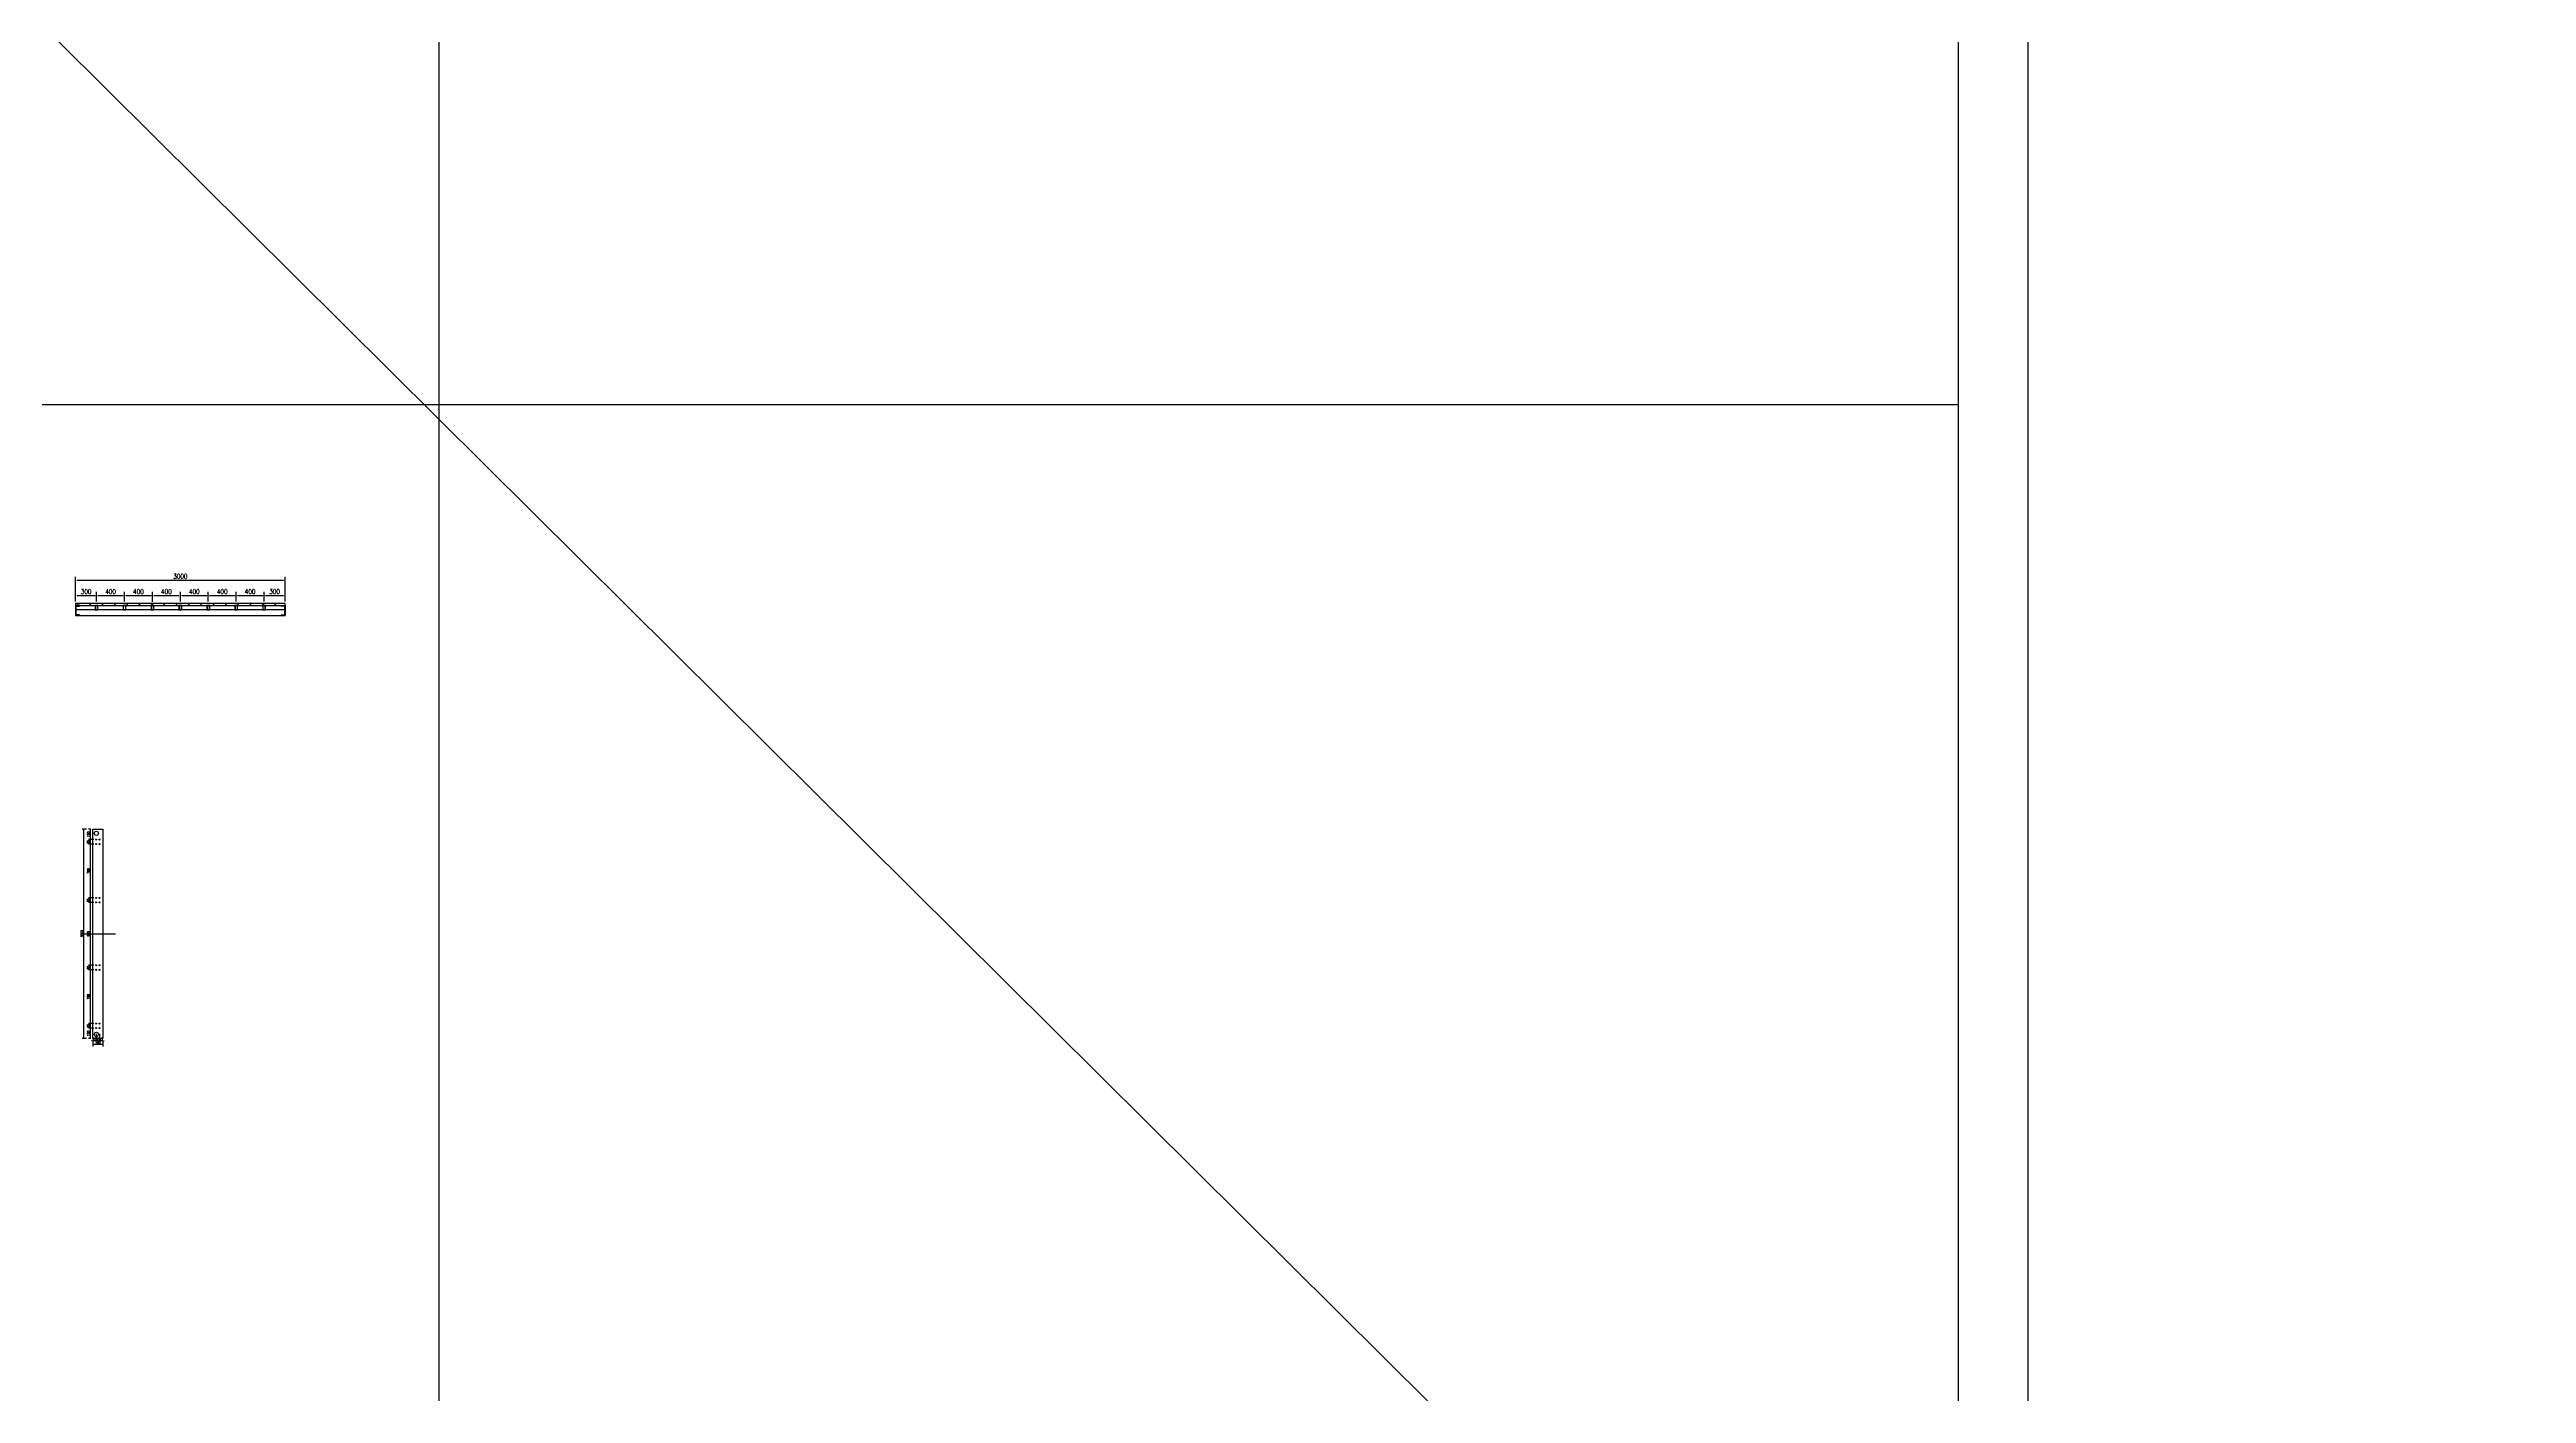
# Model space of a CAD drawing. Extents: x 10241 to 1500931, y -537358 to 142253.
# Drawn here: x 1097299 to 1132782, y 33379 to 52621 of the extents above; entities that cross this region are included whole.
import ezdxf

# ---------------------------------------------------------------- set-up
doc = ezdxf.new("R2010")
doc.units = 0
doc.header["$LTSCALE"] = 1000
doc.header["$MEASUREMENT"] = 0
for name, color, linetype in [('14#槽钢', 3, 'Continuous'), ('PUB_DIM', 3, 'Continuous'), ('W-STEEL_FRAME钢架', 3, 'Continuous'), ('W-STEEL_KEEL钢龙骨', 5, 'Continuous'), ('W-WOOD_FLOOR木地板', 30, 'Continuous'), ('钢架', 90, 'Continuous')]:
    doc.layers.add(name, color=color, linetype=linetype)
doc.styles.add('STANDARD_T3', font='simplex.shx', dxfattribs={"width": 0.7, "bigfont": 'gbcbig.shx'})
doc.dimstyles.new('W&&10', dxfattribs={"dimtxt": 35, "dimasz": 10, "dimexe": 25, "dimexo": 30, "dimgap": 10, "dimtad": 1, "dimdec": 0, "dimzin": 0, "dimdsep": 46, "dimtxsty": 'STANDARD_T3', "dimcen": 0.09, "dimclrd": 1, "dimclre": 1, "dimclrt": 7, "dimazin": 2, "dimtfac": 1, "dimtdec": 0, "dimtix": 1, "dimtmove": 2, "dimatfit": 3, "dimfxl": 100, "dimtolj": 1, "dimtzin": 0, "dimarcsym": 0})
doc.dimstyles.new('W&&20', dxfattribs={"dimtxt": 70, "dimasz": 20, "dimexe": 50, "dimexo": 60, "dimgap": 20, "dimtad": 1, "dimdec": 0, "dimzin": 0, "dimdsep": 46, "dimtxsty": 'STANDARD_T3', "dimcen": 0.09, "dimclrd": 1, "dimclre": 1, "dimclrt": 7, "dimazin": 2, "dimtfac": 1, "dimtdec": 0, "dimtix": 1, "dimtmove": 2, "dimatfit": 3, "dimfxl": 100, "dimtolj": 1, "dimtzin": 0, "dimarcsym": 0})

# ---------------------------------------------------------------- blocks, each defined once
blk = doc.blocks.new('*U51')
at = {"layer": '14#槽钢'}
blk.add_lwpolyline([(0, 29946), (0, -29946)], dxfattribs=at)
blk = doc.blocks.new('*U52')
at = {"layer": '14#槽钢', "color": 0, "linetype": 'ByBlock', "lineweight": -2, "transparency": 16777216}
for p in [(65285, 0), (87047, 0)]:
    blk.add_blockref('*U51', p, dxfattribs=at)
blk = doc.blocks.new('*D97')
at = {"layer": 'Defpoints', "color": 0, "transparency": 16777216}
for p in [(1097884, 38610), (1097921, 38460), (1097966, 38610)]:
    blk.add_point(p, dxfattribs=at)
at = {"layer": 'W-STEEL_FRAME钢架', "color": 1, "lineweight": -2, "transparency": 16777216}
for p, q in [((1097936, 38610), (1097859, 38610)), ((1097891, 38460), (1097859, 38460)), ((1097884, 38470), (1097884, 38600))]:
    blk.add_line(p, q, dxfattribs=at)
at = {"layer": 'W-STEEL_FRAME钢架', "color": 1, "transparency": 16777216}
for points in [[(1097882, 38600), (1097886, 38600), (1097884, 38610)], [(1097882, 38470), (1097886, 38470), (1097884, 38460)]]:
    blk.add_solid(points, dxfattribs=at)
at = {"layer": 'W-STEEL_FRAME钢架', "color": 7, "transparency": 16777216, "insert": (1097857, 38535), "char_height": 35, "attachment_point": 5, "rotation": 90, "style": 'STANDARD_T3'}
blk.add_mtext('\\A1;150', dxfattribs=at)
blk = doc.blocks.new('*D98')
at = {"layer": 'Defpoints', "color": 0, "transparency": 16777216}
for p in [(1097884, 38675), (1097966, 38675), (1097966, 38610)]:
    blk.add_point(p, dxfattribs=at)
at = {"layer": 'W-STEEL_FRAME钢架', "color": 1, "lineweight": -2, "transparency": 16777216}
for p, q in [((1097936, 38675), (1097859, 38675)), ((1097936, 38610), (1097859, 38610)), ((1097884, 38620), (1097884, 38665))]:
    blk.add_line(p, q, dxfattribs=at)
at = {"layer": 'W-STEEL_FRAME钢架', "color": 1, "transparency": 16777216}
for points in [[(1097882, 38665), (1097886, 38665), (1097884, 38675)], [(1097882, 38620), (1097886, 38620), (1097884, 38610)]]:
    blk.add_solid(points, dxfattribs=at)
at = {"layer": 'W-STEEL_FRAME钢架', "color": 7, "transparency": 16777216, "insert": (1097857, 38642), "char_height": 35, "attachment_point": 5, "rotation": 90, "style": 'STANDARD_T3'}
blk.add_mtext('\\A1;65', dxfattribs=at)
blk = doc.blocks.new('*D99')
at = {"layer": 'Defpoints', "color": 0, "transparency": 16777216}
for p in [(1097884, 39444), (1097966, 39444), (1097966, 38675)]:
    blk.add_point(p, dxfattribs=at)
at = {"layer": 'W-STEEL_FRAME钢架', "color": 1, "lineweight": -2, "transparency": 16777216}
for p, q in [((1097936, 39444), (1097859, 39444)), ((1097884, 38685), (1097884, 39434)), ((1097936, 38675), (1097859, 38675))]:
    blk.add_line(p, q, dxfattribs=at)
at = {"layer": 'W-STEEL_FRAME钢架', "color": 1, "transparency": 16777216}
for points in [[(1097882, 39434), (1097886, 39434), (1097884, 39444)], [(1097882, 38685), (1097886, 38685), (1097884, 38675)]]:
    blk.add_solid(points, dxfattribs=at)
at = {"layer": 'W-STEEL_FRAME钢架', "color": 7, "transparency": 16777216, "insert": (1097857, 39060), "char_height": 35, "attachment_point": 5, "rotation": 90, "style": 'STANDARD_T3'}
blk.add_mtext('\\A1;769', dxfattribs=at)
blk = doc.blocks.new('*D100')
at = {"layer": 'Defpoints', "color": 0, "transparency": 16777216}
for p in [(1097884, 39510), (1097966, 39510), (1097966, 39444)]:
    blk.add_point(p, dxfattribs=at)
at = {"layer": 'W-STEEL_FRAME钢架', "color": 1, "lineweight": -2, "transparency": 16777216}
for p, q in [((1097936, 39510), (1097859, 39510)), ((1097936, 39444), (1097859, 39444)), ((1097884, 39454), (1097884, 39500))]:
    blk.add_line(p, q, dxfattribs=at)
at = {"layer": 'W-STEEL_FRAME钢架', "color": 1, "transparency": 16777216}
for points in [[(1097882, 39500), (1097886, 39500), (1097884, 39510)], [(1097882, 39454), (1097886, 39454), (1097884, 39444)]]:
    blk.add_solid(points, dxfattribs=at)
at = {"layer": 'W-STEEL_FRAME钢架', "color": 7, "transparency": 16777216, "insert": (1097857, 39477), "char_height": 35, "attachment_point": 5, "rotation": 90, "style": 'STANDARD_T3'}
blk.add_mtext('\\A1;65', dxfattribs=at)
blk = doc.blocks.new('*D101')
at = {"layer": 'Defpoints', "color": 0, "transparency": 16777216}
for p in [(1097884, 40410), (1097966, 40410), (1097966, 39510)]:
    blk.add_point(p, dxfattribs=at)
at = {"layer": 'W-STEEL_FRAME钢架', "color": 1, "lineweight": -2, "transparency": 16777216}
for p, q in [((1097936, 40410), (1097859, 40410)), ((1097884, 39520), (1097884, 40400)), ((1097936, 39510), (1097859, 39510))]:
    blk.add_line(p, q, dxfattribs=at)
at = {"layer": 'W-STEEL_FRAME钢架', "color": 1, "transparency": 16777216}
for points in [[(1097882, 40400), (1097886, 40400), (1097884, 40410)], [(1097882, 39520), (1097886, 39520), (1097884, 39510)]]:
    blk.add_solid(points, dxfattribs=at)
at = {"layer": 'W-STEEL_FRAME钢架', "color": 7, "transparency": 16777216, "insert": (1097857, 39960), "char_height": 35, "attachment_point": 5, "rotation": 90, "style": 'STANDARD_T3'}
blk.add_mtext('\\A1;900', dxfattribs=at)
blk = doc.blocks.new('*D102')
at = {"layer": 'Defpoints', "color": 0, "transparency": 16777216}
for p in [(1097884, 41310), (1097966, 41310), (1097966, 41244)]:
    blk.add_point(p, dxfattribs=at)
at = {"layer": 'W-STEEL_FRAME钢架', "color": 1, "lineweight": -2, "transparency": 16777216}
for p, q in [((1097936, 41310), (1097859, 41310)), ((1097936, 41244), (1097859, 41244)), ((1097884, 41254), (1097884, 41300))]:
    blk.add_line(p, q, dxfattribs=at)
at = {"layer": 'W-STEEL_FRAME钢架', "color": 1, "transparency": 16777216}
for points in [[(1097882, 41300), (1097886, 41300), (1097884, 41310)], [(1097882, 41254), (1097886, 41254), (1097884, 41244)]]:
    blk.add_solid(points, dxfattribs=at)
at = {"layer": 'W-STEEL_FRAME钢架', "color": 7, "transparency": 16777216, "insert": (1097857, 41277), "char_height": 35, "attachment_point": 5, "rotation": 90, "style": 'STANDARD_T3'}
blk.add_mtext('\\A1;65', dxfattribs=at)
blk = doc.blocks.new('*D103')
at = {"layer": 'Defpoints', "color": 0, "transparency": 16777216}
for p in [(1097884, 41460), (1097921, 41460), (1097966, 41310)]:
    blk.add_point(p, dxfattribs=at)
at = {"layer": 'W-STEEL_FRAME钢架', "color": 1, "lineweight": -2, "transparency": 16777216}
for p, q in [((1097891, 41460), (1097859, 41460)), ((1097936, 41310), (1097859, 41310)), ((1097884, 41320), (1097884, 41450))]:
    blk.add_line(p, q, dxfattribs=at)
at = {"layer": 'W-STEEL_FRAME钢架', "color": 1, "transparency": 16777216}
for points in [[(1097882, 41450), (1097886, 41450), (1097884, 41460)], [(1097882, 41320), (1097886, 41320), (1097884, 41310)]]:
    blk.add_solid(points, dxfattribs=at)
at = {"layer": 'W-STEEL_FRAME钢架', "color": 7, "transparency": 16777216, "insert": (1097857, 41385), "char_height": 35, "attachment_point": 5, "rotation": 90, "style": 'STANDARD_T3'}
blk.add_mtext('\\A1;150', dxfattribs=at)
blk = doc.blocks.new('*D104')
at = {"layer": 'Defpoints', "color": 0, "transparency": 16777216}
for p in [(1097921, 38460), (1097921, 38374), (1098061, 38460)]:
    blk.add_point(p, dxfattribs=at)
at = {"layer": 'W-STEEL_FRAME钢架', "color": 1, "lineweight": -2, "transparency": 16777216}
for p, q in [((1097921, 38430), (1097921, 38349)), ((1098051, 38374), (1097931, 38374)), ((1098061, 38430), (1098061, 38349))]:
    blk.add_line(p, q, dxfattribs=at)
at = {"layer": 'W-STEEL_FRAME钢架', "color": 1, "transparency": 16777216}
for points in [[(1097931, 38376), (1097931, 38373), (1097921, 38374)], [(1098051, 38376), (1098051, 38373), (1098061, 38374)]]:
    blk.add_solid(points, dxfattribs=at)
at = {"layer": 'W-STEEL_FRAME钢架', "color": 7, "transparency": 16777216, "insert": (1097991, 38402), "char_height": 35, "attachment_point": 5, "style": 'STANDARD_T3'}
blk.add_mtext('\\A1;140', dxfattribs=at)
blk = doc.blocks.new('*D105')
at = {"layer": 'Defpoints', "color": 0, "transparency": 16777216}
for p in [(1098016, 38610), (1098016, 38427), (1098061, 38460)]:
    blk.add_point(p, dxfattribs=at)
at = {"layer": 'W-STEEL_FRAME钢架', "color": 1, "lineweight": -2, "transparency": 16777216}
for p, q in [((1098006, 38427), (1097996, 38427)), ((1098016, 38527), (1098016, 38402)), ((1098061, 38427), (1098016, 38427)), ((1098061, 38430), (1098061, 38402)), ((1098071, 38427), (1098081, 38427))]:
    blk.add_line(p, q, dxfattribs=at)
at = {"layer": 'W-STEEL_FRAME钢架', "color": 1, "transparency": 16777216}
for points in [[(1098006, 38429), (1098006, 38425), (1098016, 38427)], [(1098071, 38429), (1098071, 38425), (1098061, 38427)]]:
    blk.add_solid(points, dxfattribs=at)
at = {"layer": 'W-STEEL_FRAME钢架', "color": 7, "transparency": 16777216, "insert": (1098038, 38455), "char_height": 35, "attachment_point": 5, "style": 'STANDARD_T3'}
blk.add_mtext('\\A1;45', dxfattribs=at)
blk = doc.blocks.new('*D106')
at = {"layer": 'Defpoints', "color": 0, "transparency": 16777216}
for p in [(1097966, 38610), (1097966, 38427), (1098016, 38610)]:
    blk.add_point(p, dxfattribs=at)
at = {"layer": 'W-STEEL_FRAME钢架', "color": 1, "lineweight": -2, "transparency": 16777216}
for p, q in [((1097956, 38427), (1097946, 38427)), ((1097966, 38527), (1097966, 38402)), ((1098016, 38427), (1097966, 38427)), ((1098016, 38527), (1098016, 38402)), ((1098026, 38427), (1098036, 38427))]:
    blk.add_line(p, q, dxfattribs=at)
at = {"layer": 'W-STEEL_FRAME钢架', "color": 1, "transparency": 16777216}
for points in [[(1097956, 38429), (1097956, 38425), (1097966, 38427)], [(1098026, 38429), (1098026, 38425), (1098016, 38427)]]:
    blk.add_solid(points, dxfattribs=at)
at = {"layer": 'W-STEEL_FRAME钢架', "color": 7, "transparency": 16777216, "insert": (1097991, 38455), "char_height": 35, "attachment_point": 5, "style": 'STANDARD_T3'}
blk.add_mtext('\\A1;50', dxfattribs=at)
blk = doc.blocks.new('*D95')
at = {"layer": 'Defpoints', "color": 0, "transparency": 16777216}
for p in [(1097921, 38460), (1097921, 38427), (1097966, 38610)]:
    blk.add_point(p, dxfattribs=at)
at = {"layer": 'W-STEEL_FRAME钢架', "color": 1, "lineweight": -2, "transparency": 16777216}
for p, q in [((1097911, 38427), (1097901, 38427)), ((1097921, 38430), (1097921, 38402)), ((1097966, 38427), (1097921, 38427)), ((1097966, 38527), (1097966, 38402)), ((1097976, 38427), (1097986, 38427))]:
    blk.add_line(p, q, dxfattribs=at)
at = {"layer": 'W-STEEL_FRAME钢架', "color": 1, "transparency": 16777216}
for points in [[(1097911, 38429), (1097911, 38425), (1097921, 38427)], [(1097976, 38429), (1097976, 38425), (1097966, 38427)]]:
    blk.add_solid(points, dxfattribs=at)
at = {"layer": 'W-STEEL_FRAME钢架', "color": 7, "transparency": 16777216, "insert": (1097943, 38455), "char_height": 35, "attachment_point": 5, "style": 'STANDARD_T3'}
blk.add_mtext('\\A1;45', dxfattribs=at)
blk = doc.blocks.new('*D96')
at = {"layer": 'Defpoints', "color": 0, "transparency": 16777216}
for p in [(1097791, 41460), (1097859, 41460), (1097859, 38460)]:
    blk.add_point(p, dxfattribs=at)
at = {"layer": 'W-STEEL_FRAME钢架', "color": 1, "lineweight": -2, "transparency": 16777216}
for p, q in [((1097829, 41460), (1097766, 41460)), ((1097791, 38470), (1097791, 41450)), ((1097829, 38460), (1097766, 38460))]:
    blk.add_line(p, q, dxfattribs=at)
at = {"layer": 'W-STEEL_FRAME钢架', "color": 1, "transparency": 16777216}
for points in [[(1097790, 41450), (1097793, 41450), (1097791, 41460)], [(1097790, 38470), (1097793, 38470), (1097791, 38460)]]:
    blk.add_solid(points, dxfattribs=at)
at = {"layer": 'W-STEEL_FRAME钢架', "color": 7, "transparency": 16777216, "insert": (1097764, 39960), "char_height": 35, "attachment_point": 5, "rotation": 90, "style": 'STANDARD_T3'}
blk.add_mtext('\\A1;3000', dxfattribs=at)
blk = doc.blocks.new('*D107')
at = {"layer": 'Defpoints', "color": 0, "transparency": 16777216}
for p in [(1097884, 40475), (1097966, 40475), (1097966, 40410)]:
    blk.add_point(p, dxfattribs=at)
at = {"layer": 'W-STEEL_FRAME钢架', "color": 1, "lineweight": -2, "transparency": 16777216}
for p, q in [((1097936, 40475), (1097859, 40475)), ((1097884, 40420), (1097884, 40465)), ((1097936, 40410), (1097859, 40410))]:
    blk.add_line(p, q, dxfattribs=at)
at = {"layer": 'W-STEEL_FRAME钢架', "color": 1, "transparency": 16777216}
for points in [[(1097882, 40465), (1097886, 40465), (1097884, 40475)], [(1097882, 40420), (1097886, 40420), (1097884, 40410)]]:
    blk.add_solid(points, dxfattribs=at)
at = {"layer": 'W-STEEL_FRAME钢架', "color": 7, "transparency": 16777216, "insert": (1097857, 40442), "char_height": 35, "attachment_point": 5, "rotation": 90, "style": 'STANDARD_T3'}
blk.add_mtext('\\A1;65', dxfattribs=at)
blk = doc.blocks.new('*D108')
at = {"layer": 'Defpoints', "color": 0, "transparency": 16777216}
for p in [(1097884, 41244), (1097921, 41244), (1097966, 40475)]:
    blk.add_point(p, dxfattribs=at)
at = {"layer": 'W-STEEL_FRAME钢架', "color": 1, "lineweight": -2, "transparency": 16777216}
for p, q in [((1097891, 41244), (1097859, 41244)), ((1097884, 40485), (1097884, 41234)), ((1097936, 40475), (1097859, 40475))]:
    blk.add_line(p, q, dxfattribs=at)
at = {"layer": 'W-STEEL_FRAME钢架', "color": 1, "transparency": 16777216}
for points in [[(1097882, 41234), (1097886, 41234), (1097884, 41244)], [(1097882, 40485), (1097886, 40485), (1097884, 40475)]]:
    blk.add_solid(points, dxfattribs=at)
at = {"layer": 'W-STEEL_FRAME钢架', "color": 7, "transparency": 16777216, "insert": (1097857, 40860), "char_height": 35, "attachment_point": 5, "rotation": 90, "style": 'STANDARD_T3'}
blk.add_mtext('\\A1;769', dxfattribs=at)
blk = doc.blocks.new('14a槽钢')
at = {"layer": '钢架'}
h = blk.add_hatch(dxfattribs=at)
h.set_pattern_fill('STEEL', color=4, scale=10)
h.set_pattern_definition([(50.389312, (-1352470.2, 1293523.579), (-9.2899201, 11.2253202), []), (50.389312, (-1352470.2, 1293531.516), (-9.2899201, 11.2253202), [])])
edge = h.paths.add_edge_path()
edge.add_ellipse((-1332250, 1115678), major_axis=(-3.26, 5.03), ratio=0.900468, start_angle=55.3931, end_angle=130.6069)
edge.add_line((-1332252, 1115673), (-1332208, 1115673))
edge.add_ellipse((-1332208, 1115667), major_axis=(0, 6), ratio=0.827586, start_angle=270, end_angle=360, ccw=False)
edge.add_line((-1332203, 1115667), (-1332203, 1115551))
edge.add_ellipse((-1332208, 1115551), major_axis=(0, 6), ratio=0.827586, start_angle=180, end_angle=270, ccw=False)
edge.add_line((-1332208, 1115545), (-1332251, 1115545))
edge.add_ellipse((-1332250, 1115540), major_axis=(3.82, 3.82), ratio=1, start_angle=49.2445, end_angle=141.5341)
edge.add_line((-1332256, 1115539), (-1332198, 1115539))
edge.add_line((-1332198, 1115539), (-1332198, 1115679))
edge.add_line((-1332198, 1115679), (-1332256, 1115679))
for p, q in [((-1332256, 1115679, 0), (-1332198, 1115679, 0)), ((-1332208, 1115673, 0), (-1332251, 1115673, 0)), ((-1332246, 1115679, 0), (-1332246, 1115679, 0)), ((-1332203, 1115551, 0), (-1332203, 1115667, 0)), ((-1332198, 1115679, 0), (-1332198, 1115539, 0)), ((-1332198, 1115539, 0), (-1332256, 1115539, 0)), ((-1332251, 1115545, 0), (-1332208, 1115545, 0)), ((-1332246, 1115539, 0), (-1332246, 1115539, 0))]:
    blk.add_line(p, q, dxfattribs=at)
for centre, start_param, end_param in [((-1332251, 1115679, 0), 1.570796, 3.141593), ((-1332208, 1115667, 0), 4.712389, 6.283185), ((-1332208, 1115667, 0), 4.712389, 6.283185), ((-1332251, 1115539, 0), 0, 1.570796), ((-1332208, 1115551, 0), 3.141593, 4.712389)]:
    blk.add_ellipse(centre, major_axis=(0, 6), ratio=0.827586, start_param=start_param, end_param=end_param, dxfattribs=at)
blk = doc.blocks.new('*D274')
at = {"color": 1, "lineweight": -2, "transparency": 16777216}
for p, q in [((1097673, 44749), (1097673, 45073)), ((1100673, 44749), (1100673, 45073)), ((1097693, 45023), (1100653, 45023))]:
    blk.add_line(p, q, dxfattribs=at)
at = {"color": 1, "transparency": 16777216}
for points in [[(1097693, 45026), (1097693, 45020), (1097673, 45023)], [(1100653, 45026), (1100653, 45020), (1100673, 45023)]]:
    blk.add_solid(points, dxfattribs=at)
at = {"layer": 'Defpoints', "color": 0, "transparency": 16777216}
for p in [(1100673, 45023), (1097673, 44689), (1100673, 44689)]:
    blk.add_point(p, dxfattribs=at)
at = {"color": 7, "transparency": 16777216, "insert": (1099173, 45078), "char_height": 70, "attachment_point": 5, "style": 'STANDARD_T3'}
blk.add_mtext('\\A1;3000', dxfattribs=at)
blk = doc.blocks.new('ganglonggu')
at = {"layer": 'W-STEEL_KEEL钢龙骨'}
for points in [[(-1338169, 1115605), (-1338129, 1115605), (-1338129, 1115665), (-1338169, 1115665)], [(-1338166, 1115608), (-1338132, 1115608), (-1338132, 1115662), (-1338166, 1115662)]]:
    blk.add_lwpolyline(points, close=True, dxfattribs=at)
blk = doc.blocks.new('*U272')
blk.add_blockref('ganglonggu', (1338149, -1115635))
blk = doc.blocks.new('*U273')
at = {"layer": 'W-STEEL_KEEL钢龙骨', "color": 0, "linetype": 'ByBlock', "lineweight": -2}
for p in [(0, 0), (400, 0), (800, 0), (1200, 0), (1600, 0), (2000, 0)]:
    blk.add_blockref('*U272', p, dxfattribs=at)
at = {"layer": 'W-STEEL_KEEL钢龙骨', "color": 0, "linetype": 'ByBlock', "lineweight": -2, "transparency": 16777216}
blk.add_blockref('*U272', (2400, 0), dxfattribs=at)
blk = doc.blocks.new('*D275')
at = {"layer": 'Defpoints', "color": 0, "transparency": 16777216}
for p in [(1097973, 44806), (1097673, 44659), (1097973, 44659)]:
    blk.add_point(p, dxfattribs=at)
at = {"layer": 'PUB_DIM', "color": 1, "lineweight": -2, "transparency": 16777216}
for p, q in [((1097673, 44719), (1097673, 44856)), ((1097693, 44806), (1097953, 44806)), ((1097973, 44719), (1097973, 44856))]:
    blk.add_line(p, q, dxfattribs=at)
at = {"layer": 'PUB_DIM', "color": 1, "transparency": 16777216}
for points in [[(1097693, 44809), (1097693, 44802), (1097673, 44806)], [(1097953, 44809), (1097953, 44802), (1097973, 44806)]]:
    blk.add_solid(points, dxfattribs=at)
at = {"layer": 'PUB_DIM', "color": 7, "transparency": 16777216, "insert": (1097823, 44861), "char_height": 70, "attachment_point": 5, "style": 'STANDARD_T3'}
blk.add_mtext('\\A1;300', dxfattribs=at)
blk = doc.blocks.new('*D276')
at = {"layer": 'Defpoints', "color": 0, "transparency": 16777216}
for p in [(1098373, 44806), (1097973, 44659), (1098373, 44659)]:
    blk.add_point(p, dxfattribs=at)
at = {"layer": 'PUB_DIM', "color": 1, "lineweight": -2, "transparency": 16777216}
for p, q in [((1097973, 44719), (1097973, 44856)), ((1097993, 44806), (1098353, 44806)), ((1098373, 44719), (1098373, 44856))]:
    blk.add_line(p, q, dxfattribs=at)
at = {"layer": 'PUB_DIM', "color": 1, "transparency": 16777216}
for points in [[(1097993, 44809), (1097993, 44802), (1097973, 44806)], [(1098353, 44809), (1098353, 44802), (1098373, 44806)]]:
    blk.add_solid(points, dxfattribs=at)
at = {"layer": 'PUB_DIM', "color": 7, "transparency": 16777216, "insert": (1098173, 44861), "char_height": 70, "attachment_point": 5, "style": 'STANDARD_T3'}
blk.add_mtext('\\A1;400', dxfattribs=at)
blk = doc.blocks.new('*D277')
at = {"layer": 'Defpoints', "color": 0, "transparency": 16777216}
for p in [(1098773, 44806), (1098373, 44659), (1098773, 44656)]:
    blk.add_point(p, dxfattribs=at)
at = {"layer": 'PUB_DIM', "color": 1, "lineweight": -2, "transparency": 16777216}
for p, q in [((1098373, 44719), (1098373, 44856)), ((1098393, 44806), (1098753, 44806)), ((1098773, 44716), (1098773, 44856))]:
    blk.add_line(p, q, dxfattribs=at)
at = {"layer": 'PUB_DIM', "color": 1, "transparency": 16777216}
for points in [[(1098393, 44809), (1098393, 44802), (1098373, 44806)], [(1098753, 44809), (1098753, 44802), (1098773, 44806)]]:
    blk.add_solid(points, dxfattribs=at)
at = {"layer": 'PUB_DIM', "color": 7, "transparency": 16777216, "insert": (1098573, 44861), "char_height": 70, "attachment_point": 5, "style": 'STANDARD_T3'}
blk.add_mtext('\\A1;400', dxfattribs=at)
blk = doc.blocks.new('*D278')
at = {"layer": 'Defpoints', "color": 0, "transparency": 16777216}
for p in [(1099173, 44806), (1098773, 44656), (1099173, 44659)]:
    blk.add_point(p, dxfattribs=at)
at = {"layer": 'PUB_DIM', "color": 1, "lineweight": -2, "transparency": 16777216}
for p, q in [((1098773, 44716), (1098773, 44856)), ((1098793, 44806), (1099153, 44806)), ((1099173, 44719), (1099173, 44856))]:
    blk.add_line(p, q, dxfattribs=at)
at = {"layer": 'PUB_DIM', "color": 1, "transparency": 16777216}
for points in [[(1098793, 44809), (1098793, 44802), (1098773, 44806)], [(1099153, 44809), (1099153, 44802), (1099173, 44806)]]:
    blk.add_solid(points, dxfattribs=at)
at = {"layer": 'PUB_DIM', "color": 7, "transparency": 16777216, "insert": (1098973, 44861), "char_height": 70, "attachment_point": 5, "style": 'STANDARD_T3'}
blk.add_mtext('\\A1;400', dxfattribs=at)
blk = doc.blocks.new('*D279')
at = {"layer": 'Defpoints', "color": 0, "transparency": 16777216}
for p in [(1099573, 44806), (1099173, 44659), (1099573, 44659)]:
    blk.add_point(p, dxfattribs=at)
at = {"layer": 'PUB_DIM', "color": 1, "lineweight": -2, "transparency": 16777216}
for p, q in [((1099173, 44719), (1099173, 44856)), ((1099193, 44806), (1099553, 44806)), ((1099573, 44719), (1099573, 44856))]:
    blk.add_line(p, q, dxfattribs=at)
at = {"layer": 'PUB_DIM', "color": 1, "transparency": 16777216}
for points in [[(1099193, 44809), (1099193, 44802), (1099173, 44806)], [(1099553, 44809), (1099553, 44802), (1099573, 44806)]]:
    blk.add_solid(points, dxfattribs=at)
at = {"layer": 'PUB_DIM', "color": 7, "transparency": 16777216, "insert": (1099373, 44861), "char_height": 70, "attachment_point": 5, "style": 'STANDARD_T3'}
blk.add_mtext('\\A1;400', dxfattribs=at)
blk = doc.blocks.new('*D280')
at = {"layer": 'Defpoints', "color": 0, "transparency": 16777216}
for p in [(1099973, 44806), (1099573, 44659), (1099973, 44659)]:
    blk.add_point(p, dxfattribs=at)
at = {"layer": 'PUB_DIM', "color": 1, "lineweight": -2, "transparency": 16777216}
for p, q in [((1099573, 44719), (1099573, 44856)), ((1099593, 44806), (1099953, 44806)), ((1099973, 44719), (1099973, 44856))]:
    blk.add_line(p, q, dxfattribs=at)
at = {"layer": 'PUB_DIM', "color": 1, "transparency": 16777216}
for points in [[(1099593, 44809), (1099593, 44802), (1099573, 44806)], [(1099953, 44809), (1099953, 44802), (1099973, 44806)]]:
    blk.add_solid(points, dxfattribs=at)
at = {"layer": 'PUB_DIM', "color": 7, "transparency": 16777216, "insert": (1099773, 44861), "char_height": 70, "attachment_point": 5, "style": 'STANDARD_T3'}
blk.add_mtext('\\A1;400', dxfattribs=at)
blk = doc.blocks.new('*D281')
at = {"layer": 'Defpoints', "color": 0, "transparency": 16777216}
for p in [(1100373, 44806), (1099973, 44659), (1100373, 44659)]:
    blk.add_point(p, dxfattribs=at)
at = {"layer": 'PUB_DIM', "color": 1, "lineweight": -2, "transparency": 16777216}
for p, q in [((1099973, 44719), (1099973, 44856)), ((1099993, 44806), (1100353, 44806)), ((1100373, 44719), (1100373, 44856))]:
    blk.add_line(p, q, dxfattribs=at)
at = {"layer": 'PUB_DIM', "color": 1, "transparency": 16777216}
for points in [[(1099993, 44809), (1099993, 44802), (1099973, 44806)], [(1100353, 44809), (1100353, 44802), (1100373, 44806)]]:
    blk.add_solid(points, dxfattribs=at)
at = {"layer": 'PUB_DIM', "color": 7, "transparency": 16777216, "insert": (1100173, 44861), "char_height": 70, "attachment_point": 5, "style": 'STANDARD_T3'}
blk.add_mtext('\\A1;400', dxfattribs=at)
blk = doc.blocks.new('*D282')
at = {"layer": 'Defpoints', "color": 0, "transparency": 16777216}
for p in [(1100673, 44806), (1100373, 44659), (1100673, 44659)]:
    blk.add_point(p, dxfattribs=at)
at = {"layer": 'PUB_DIM', "color": 1, "lineweight": -2, "transparency": 16777216}
for p, q in [((1100373, 44719), (1100373, 44856)), ((1100393, 44806), (1100653, 44806)), ((1100673, 44719), (1100673, 44856))]:
    blk.add_line(p, q, dxfattribs=at)
at = {"layer": 'PUB_DIM', "color": 1, "transparency": 16777216}
for points in [[(1100393, 44809), (1100393, 44802), (1100373, 44806)], [(1100653, 44809), (1100653, 44802), (1100673, 44806)]]:
    blk.add_solid(points, dxfattribs=at)
at = {"layer": 'PUB_DIM', "color": 7, "transparency": 16777216, "insert": (1100523, 44861), "char_height": 70, "attachment_point": 5, "style": 'STANDARD_T3'}
blk.add_mtext('\\A1;300', dxfattribs=at)

msp = doc.modelspace()

# ---------------------------------------------------------------- hatches: boundary and pattern name
at = {"layer": 'W-WOOD_FLOOR木地板'}
h = msp.add_hatch(dxfattribs=at)
h.set_pattern_fill('木板', color=256, scale=100)
h.set_pattern_definition([(0, (2644029.76, -1090171.59), (0, 125), []), (45, (2644029.76, -1090171.59), (-88.388348, 88.388348), [])])
h.paths.add_polyline_path([(1100673.3, 44689.3), (1097673.3, 44689.3), (1097673.3, 44659.3), (1100673.3, 44659.3)])

# ---------------------------------------------------------------- linework, layer by layer
at = {"layer": '14#槽钢'}
for points in [[(1007228, 142253), (1254079.4, -102736.6)], [(1037592.4, 47538.8), (1124639, 47538.8)]]:
    msp.add_lwpolyline(points, dxfattribs=at)
for points in [[(1036592.4, 63511.5), (1125639, 63511.5), (1125639, 1620.5), (1036592.4, 1620.5)], [(1037592.4, 62511.5), (1124639, 62511.5), (1124639, 2620.5), (1037592.4, 2620.5)]]:
    msp.add_lwpolyline(points, close=True, dxfattribs=at)
at = {"layer": 'W-STEEL_FRAME钢架'}
msp.add_line((1097791.3, 39959.8), (1098243.8, 39959.8), dxfattribs=at)
for points in [[(1097673.3, 44519.3), (1100673.3, 44519.3), (1100673.3, 44599.3), (1097673.3, 44599.3)], [(1097920.5, 38459.8), (1097920.5, 41459.8), (1098060.5, 41459.8), (1098060.5, 38459.8)]]:
    msp.add_lwpolyline(points, close=True, dxfattribs=at)
for centre in [(1097970.5, 41399.8), (1097970.5, 38519.8)]:
    msp.add_circle(centre, 30, dxfattribs=at)
at = {"layer": 'W-STEEL_FRAME钢架', "color": 1}
for centre in [(1097965.5, 41309.8), (1097965.5, 41244.4), (1098015.5, 41309.8), (1098015.5, 41244.4), (1097965.5, 40475.1), (1098015.5, 40475.1), (1097965.5, 40409.8), (1098015.5, 40409.8), (1097965.5, 39509.8), (1097965.5, 39444.4), (1098015.5, 39509.8), (1098015.5, 39444.4), (1097965.5, 38675.1), (1098015.5, 38675.1), (1097965.5, 38609.8), (1098015.5, 38609.8)]:
    msp.add_circle(centre, 7.5, dxfattribs=at)
at = {"layer": 'W-WOOD_FLOOR木地板'}
msp.add_lwpolyline([(1097673.3, 44659.3), (1100673.3, 44659.3), (1100673.3, 44689.3), (1097673.3, 44689.3)], close=True, dxfattribs=at)

# ---------------------------------------------------------------- block references
at = {"layer": '14#槽钢'}
msp.add_blockref('*U52', (1037592.4, 32566), dxfattribs=at)
at = {"layer": 'W-STEEL_FRAME钢架', "xscale": -1}
msp.add_blockref('14a槽钢', (-234524.5, -1071019.7, 0), dxfattribs=at)
at = {"layer": 'W-STEEL_FRAME钢架'}
msp.add_blockref('14a槽钢', (2432871, -1071019.7, 0), dxfattribs=at)
at = {"layer": 'W-STEEL_KEEL钢龙骨'}
msp.add_blockref('*U273', (1097973.3, 44629.3), dxfattribs=at)

# ---------------------------------------------------------------- dimensions: what is measured, and where the dimension line sits
dim = msp.add_linear_dim(base=(1100673.1, 45022.9), p1=(1097673.3, 44689.3), p2=(1100673.1, 44689.3), dimstyle='W&&20')
dim.commit()
dim.dimension.update_dxf_attribs({"geometry": '*D274', "text_midpoint": (1099173.2, 45077.9)})
at = {"layer": 'PUB_DIM'}
for base, p1, p2, picture, middle in [((1097973.3, 44805.5), (1097673.3, 44659.3), (1097973.3, 44659.3), '*D275', (1097823.3, 44860.5)), ((1098373.3, 44805.5), (1097973.3, 44659.3), (1098373.3, 44659.3), '*D276', (1098173.3, 44860.5)), ((1098773.3, 44805.5), (1098373.3, 44659.3), (1098773.3, 44656.3), '*D277', (1098573.3, 44860.5)), ((1099173.3, 44805.5), (1098773.3, 44656.3), (1099173.3, 44659.3), '*D278', (1098973.3, 44860.5)), ((1099573.3, 44805.5), (1099173.3, 44659.3), (1099573.3, 44659.3), '*D279', (1099373.3, 44860.5)), ((1099973.3, 44805.5), (1099573.3, 44659.3), (1099973.3, 44659.3), '*D280', (1099773.3, 44860.5)), ((1100373.3, 44805.5), (1099973.3, 44659.3), (1100373.3, 44659.3), '*D281', (1100173.3, 44860.5)), ((1100673.3, 44805.5), (1100373.3, 44659.3), (1100673.3, 44659.3), '*D282', (1100523.3, 44860.5))]:
    dim = msp.add_linear_dim(base=base, p1=p1, p2=p2, dimstyle='W&&20', dxfattribs=at)
    dim.commit()
    dim.dimension.update_dxf_attribs({"geometry": picture, "text_midpoint": middle})
at = {"layer": 'W-STEEL_FRAME钢架'}
for base, p1, p2, angle, picture, middle in [((1097791.3, 41459.8), (1097859.1, 38459.8), (1097859.1, 41459.8), 90, '*D96', (1097763.8, 39959.8)), ((1097884.1, 41459.8), (1097965.5, 41309.8), (1097920.5, 41459.8), 90, '*D103', (1097856.6, 41384.8)), ((1097884.1, 41309.8), (1097965.5, 41244.4), (1097965.5, 41309.8), 90, '*D102', (1097856.6, 41277.1)), ((1097884.1, 41244.4), (1097965.5, 40475.1), (1097920.5, 41244.4), 90, '*D108', (1097856.6, 40859.8)), ((1097884.1, 40475.1), (1097965.5, 40409.8), (1097965.5, 40475.1), 90, '*D107', (1097856.6, 40442.4)), ((1097884.1, 40409.8), (1097965.5, 39509.8), (1097965.5, 40409.8), 90, '*D101', (1097856.6, 39959.8)), ((1097884.1, 39509.8), (1097965.5, 39444.4), (1097965.5, 39509.8), 90, '*D100', (1097856.6, 39477.1)), ((1097884.1, 39444.4), (1097965.5, 38675.1), (1097965.5, 39444.4), 90, '*D99', (1097856.6, 39059.8)), ((1097884.1, 38675.1), (1097965.5, 38609.8), (1097965.5, 38675.1), 90, '*D98', (1097856.6, 38642.4)), ((1097884.1, 38609.8), (1097920.5, 38459.8), (1097965.5, 38609.8), 90, '*D97', (1097856.6, 38534.8)), ((1097920.5, 38374.2), (1098060.5, 38459.8), (1097920.5, 38459.8), 180, '*D104', (1097990.5, 38401.7))]:
    dim = msp.add_linear_dim(base=base, p1=p1, p2=p2, angle=angle, dimstyle='W&&10', dxfattribs=at)
    dim.commit()
    dim.dimension.update_dxf_attribs({"geometry": picture, "text_midpoint": middle})
for base, p1, p2, picture, middle in [((1097920.5, 38427), (1097965.5, 38609.8), (1097920.5, 38459.8), '*D95', (1097943, 38454.5)), ((1097965.5, 38427), (1098015.5, 38609.8), (1097965.5, 38609.8), '*D106', (1097990.5, 38454.5)), ((1098015.5, 38427), (1098060.5, 38459.8), (1098015.5, 38609.8), '*D105', (1098038, 38454.5))]:
    dim = msp.add_linear_dim(base=base, p1=p1, p2=p2, angle=180, dimstyle='W&&10', override={"dimfxlon": 1}, dxfattribs=at)
    dim.commit()
    dim.dimension.update_dxf_attribs({"geometry": picture, "text_midpoint": middle})

doc.saveas('drawing.dxf')
